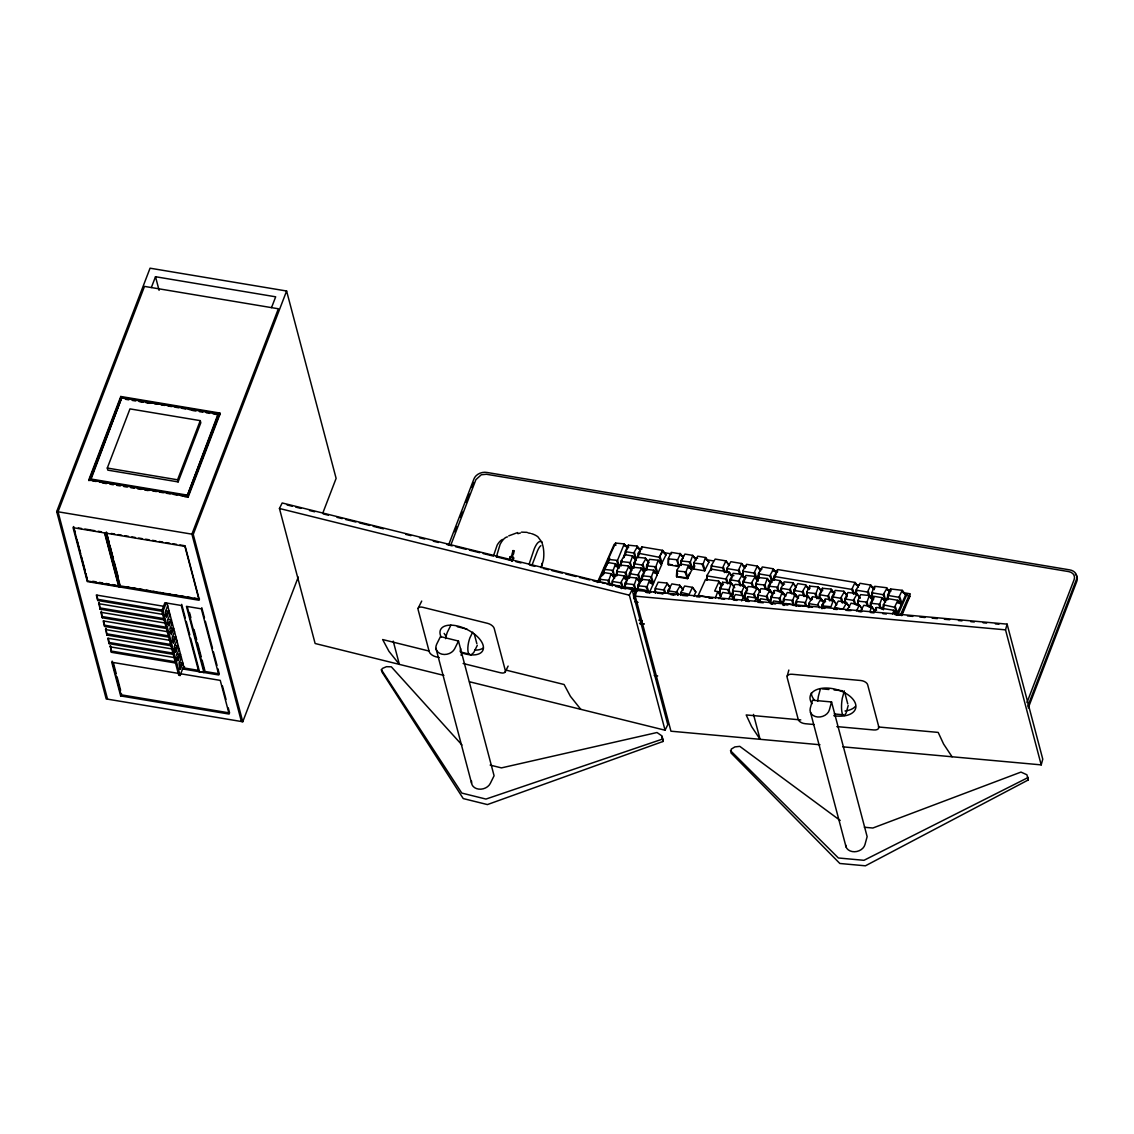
<?xml version="1.0" encoding="UTF-8"?>
<svg xmlns="http://www.w3.org/2000/svg" width="1134" height="1134" viewBox="0 0 1134 1134"><rect width="100%" height="100%" fill="white"/><g stroke="black" fill="none" stroke-linecap="round" stroke-linejoin="round"><path stroke-width="1.5" d="M840.195 820.477L739.793 746.356L734.846 746.923L731.246 749.135L730.962 752.877L839.84 863.484L865.426 865.809L1028.325 779.923L1027.602 776.861M1028.325 779.923L1026.894 774.763L1020.983 772.084L872.854 828.018L864.321 827.253M599.432 581.785L599.659 578.765L603.387 572.457L611.169 573.747L614.259 577.929M603.685 573.336L604.011 568.814L607.753 562.492L615.535 563.796L618.625 567.978M608.051 563.385L608.377 558.864L615.549 543.044L624.239 543.937L626.294 546.716M612.176 583.925L612.403 580.906L616.131 574.584L623.927 575.888L627.315 580.509L623.927 575.888M616.442 575.477L616.768 570.941L619.603 565.03L628.293 565.923L631.681 570.544L628.293 565.923M620.794 565.512L621.134 560.99L624.862 554.668L632.644 555.972L635.735 560.153M625.146 555.617L625.472 551.081L628.307 545.171L636.996 546.064L639.052 548.842M624.848 587.568L625.174 583.032L628.009 577.135L636.698 578.014L640.086 582.635L637.024 589.623M629.214 577.603L629.54 573.081L632.375 567.17L641.064 568.063L644.452 572.684L641.064 568.063M633.58 567.652L633.906 563.13L636.741 557.219L645.43 558.112L648.818 562.733L645.43 558.112M637.918 557.744L638.258 553.222L641.986 546.9L662.539 550.344L665.942 554.965L661.632 563.641L659.251 557.29L662.539 550.344L665.942 554.965M637.62 589.694L637.96 585.172L640.781 579.261L649.47 580.154L652.872 584.775L649.187 593.167L647.089 586.703L649.47 580.154M641.986 579.743L642.326 575.207L645.147 569.311L653.836 570.189L657.238 574.81L653.553 583.202L649.853 582.975M646.352 569.792L646.692 565.256L649.513 559.346L658.202 560.239L661.604 564.86L657.918 573.251L654.219 573.024M655.041 592.614L655.381 588.078L658.202 582.181L666.891 583.06L670.293 587.696L666.891 583.06M668.45 558.268L668.309 564.746L679.053 566.546L677.579 559.799L680.4 553.888L671.271 552.357L668.45 558.268L668.309 564.746M667.926 593.238L668.153 590.219L671.881 583.897L679.663 585.201L683.065 589.822L679.663 585.201M676.403 576.398L676.856 570.359L680.584 564.037L688.366 565.342L691.768 569.963L687.459 578.638L676.714 576.837L677.636 573.606M680.882 564.93L681.222 560.394L684.95 554.087L692.732 555.376L695.822 559.558M680.698 595.378L680.924 592.359L684.653 586.037L692.449 587.341L695.837 591.962L693.994 596.158M693.554 568.573L693.994 562.535L697.722 556.213L705.518 557.517L708.906 562.138L704.597 570.813L693.866 569.027L694.773 565.781M706.737 579.885L707.077 575.349L710.805 569.027L729.034 572.075L732.436 576.696L729.034 572.075M711.103 569.92L711.443 565.398L715.171 559.076L725.916 560.876L729.006 565.044M719.807 588.163L719.665 594.655L719.807 588.163L722.627 582.266L731.317 583.145L734.407 587.327M726.823 572.542L727.149 568.021L730.877 561.699L741.622 563.499L744.712 567.666M729.942 583.755L730.282 579.233L733.103 573.322L741.792 574.215L745.194 578.836L741.792 574.215M732.564 590.304L733.003 590.942C731.26 607.696 731.954 585.498 735.385 584.393L744.074 585.286L747.476 589.907L744.074 585.286M742.529 575.179L742.869 570.643L746.597 564.321L757.342 566.121L760.418 570.303M742.699 585.895L743.039 581.359L745.86 575.448L754.549 576.341L757.951 580.962L754.549 576.341M756.832 587.412L760.234 592.033L756.832 587.412L748.142 586.519C746.654 589.595 740.899 599.985 748.242 599.432M755.457 588.022L755.797 583.5L758.618 577.589L767.307 578.482L770.709 583.103L767.633 590.091M775.103 571.536L773.048 568.744L762.303 566.957L758.575 573.28L758.136 579.304L759.355 576.511M772.679 593.72L769.589 589.552L760.9 588.659C759.411 591.735 753.656 602.111 760.999 601.559M768.214 590.162L768.54 585.626L772.282 579.304L780.064 580.608L783.155 584.79M770.383 602.735L770.822 596.697L774.565 590.375L782.347 591.679L785.437 595.86M773.955 580.424L774.281 575.902L778.023 569.58L855.064 582.451L858.14 586.632M780.972 592.288L781.298 587.766L784.133 581.855L792.822 582.748L796.21 587.369L792.822 582.748M783.254 603.359L783.58 598.823L787.308 592.515L795.104 593.805L798.194 597.987M805.579 584.875L808.967 589.496L805.579 584.875L797.783 583.571L794.055 589.893L793.843 592.912L795.6 588.759M796.011 605.485L796.337 600.963L799.172 595.052L807.862 595.945L809.917 598.724M806.487 596.555L806.813 592.019L809.648 586.122L818.337 587.001L820.392 589.793M808.769 607.626L809.095 603.09L812.823 596.768L820.619 598.072L823.695 602.253M819.244 598.681L819.57 594.159L822.405 588.248L831.094 589.141L834.482 593.762L831.094 589.141M836.453 604.379L833.377 600.212L825.58 598.908L821.852 605.23L821.626 608.249L824.007 602.693L820.619 598.072M832.002 600.822L832.328 596.286L835.163 590.375L843.852 591.268L847.24 595.889L843.852 591.268M844.745 602.948L845.085 598.426L847.92 592.515L856.609 593.408L859.997 598.029L856.609 593.408M855.972 594.131L856.298 589.609L860.026 583.287L870.77 585.087L873.86 589.255M857.502 605.088L857.843 600.552L860.663 594.641L869.353 595.534L872.755 600.155L869.693 607.144M870.26 607.214L870.6 602.693L874.328 596.371L882.11 597.675L885.2 601.842M872.003 592.231L872.457 592.869C870.714 609.638 871.408 587.44 874.838 586.321L886.476 587.71L889.566 591.891M883.017 609.341L883.358 604.819L887.086 598.497L897.83 600.297L901.218 604.918L896.909 613.593L894.542 607.257L883.358 604.819M887.383 599.39L887.724 594.854L890.544 588.957L902.196 590.332L905.584 594.953L901.913 603.345L897.859 603.061M599.801 582.337L599.659 578.765M604.025 573.832L604.011 568.814M608.533 562.421L608.377 558.864M612.417 585.924L612.403 580.906M616.783 575.959L616.768 570.941M621.134 566.008L621.134 560.99M625.628 554.639L625.472 551.081M625.33 586.59L625.174 583.032M629.554 578.099L629.54 573.081M633.92 568.148L633.906 563.13M633.75 598.695L633.594 595.137L637.322 588.815L645.104 590.119L647.16 592.898M638.399 556.78L638.697 553.86L641.986 546.9M638.102 588.73L637.96 585.172M642.326 580.239L642.326 575.207M646.692 570.289L646.692 565.256M655.381 593.11L655.381 588.078M668.309 593.777L668.153 590.219M676.714 576.837L676.856 570.359M681.222 565.427L681.222 560.394M693.866 569.027L693.994 562.535M707.092 580.367L707.077 575.349M711.457 570.416L711.443 565.398M727.305 571.579L727.149 568.021M730.424 582.791L730.282 579.233M742.869 570.643L742.727 577.135L746.158 577.702M743.039 586.377L743.039 581.359M745.18 598.922L745.321 592.43M755.797 588.518L755.797 583.5M758.589 578.297L758.575 573.28M757.937 601.048L758.079 594.57M768.554 590.644L768.54 585.626M770.695 603.175L770.822 596.697M774.437 579.46L774.281 575.902M781.312 592.784L781.298 587.766M783.452 605.315L783.58 598.823M794.069 594.911L794.055 589.893M796.351 605.981L796.337 600.963M806.827 597.051L806.813 592.019M809.251 606.647L809.095 603.09M819.726 597.717L819.57 594.159M822.008 608.788L821.852 605.23M832.484 599.843L832.328 596.286M845.099 603.444L845.085 598.426M856.454 593.167L856.298 589.609M857.857 605.57L857.843 600.552M870.6 607.711L870.6 602.693M883.358 609.837L883.797 605.457M887.724 599.886L887.724 594.854M460.163 651.639L460.631 648.577M461.127 655.296L461.595 652.234M496.338 557.035L500.094 544.363A31.709 9.88 -79.7 0 1 507.465 536.906M461.963 744.967L391.329 666.82L386.453 666.693L382.512 668.394L381.393 669.755L381.903 671.867L463.239 798.577L487.422 804.573L662.922 741.508L663.291 739.935L661.732 736.845M662.922 741.508L662.143 736.065L657.011 732.521L501.441 767.888L490.157 765.096M509.464 559.586L510.257 556.851L512.937 557.304L513.319 558.779M509.407 560.253L512.625 553.236L512.851 554.072M511.817 561.33L512.937 557.304M512.738 560.791L513.532 557.687L512.185 557.432L513.305 553.321L513.518 554.157M819.967 744.755L670.945 731.203L635.267 596.172L636.84 590.46L1007.105 624.139L1042.77 759.17L1041.21 764.883L842.86 746.838M787.209 676.02L788.839 670.052M820.449 688.721L818.408 696.177A12.913 3.303 -84.8 0 0 817.784 701.081M831.548 701.96L829.365 709.898A9.908 7.839 -14.8 0 1 817.642 716.986A9.908 7.839 -14.8 0 1 810.286 708.169L812.468 700.217L831.548 701.96L867.141 836.665L864.959 844.617A9.908 7.839 -14.8 0 1 854.497 851.747A9.908 7.839 -14.8 0 1 845.638 844.972M844.32 690.889L842.264 698.346A12.913 3.303 -84.8 0 0 842.76 714.732L844.362 715.511L846.134 713.002L848.189 705.546M1041.21 764.883L1005.532 629.852L1007.105 624.139M493.999 554.328L497.146 545.156A27.726 10.674 -84.1 0 1 502.603 539.458M529.167 564.009L534.171 549.083A32.007 8.094 -83.4 0 1 541.896 542.208L537.856 536.751A22.255 17.605 -14.8 0 0 531.633 533.689M532.002 565.186L537.488 550.855A26.28 5.316 -80.3 0 1 540.918 545.695M298.27 577.05L242.761 721.748L106.199 698.927L56.7 511.562L150.057 268.191L286.604 291.013L336.118 478.392L322.864 512.922M151.346 287.54L155.5 276.724L275.675 296.81L271.522 307.64M220.294 414.732L219.854 413.045L120.785 396.489L88.806 479.852L187.875 496.423L188.088 497.259L184.615 496.678M89.019 480.703L121.012 397.325L220.081 413.882M90.507 478.279L120.601 399.806M91.018 480.646L90.578 478.959L121.692 397.836L218.082 413.953L218.536 415.625L188.031 495.133M107.291 468.044L129.971 408.892L200.264 420.643L200.817 422.755L178.123 481.907L107.843 470.156L107.291 468.044L177.57 479.795L178.123 481.907M120.147 587.072L106.327 532.03L109.006 542.137M118.999 586.264L87.531 581.019L85.971 573.705M162.148 611.269L97.751 600.51L97.099 595.265M100.033 609.142L99.012 602.537L100.033 609.142L164.43 619.901M166.712 628.534L102.315 617.775L101.295 611.169M168.98 637.166L104.597 626.407L103.945 621.163M199.513 599.135L120.573 585.938M106.865 635.04L105.859 628.434L106.865 635.04L171.262 645.799M173.545 654.431L109.147 643.673L108.495 638.428M111.43 652.305L110.423 645.685L111.43 652.305L175.827 663.064M177.57 479.795L200.264 420.643M121.692 397.836L90.791 479.795L187.181 495.912L218.082 413.953M187.181 495.912L218.309 414.789L213.149 413.924M187.875 496.423L219.854 413.045M188.088 497.259L219.457 415.526M120.658 695.936L111.756 662.242L220.251 680.386L229.153 714.066L120.658 695.936L121.522 693.682M203.907 672.49L186.43 606.336L201.342 608.83L218.834 674.985L183.694 669.103L183.226 667.316L180.093 675.481L178.747 675.269L161.751 610.9L164.884 602.735L181.27 605.471L198.748 671.626L203.907 672.49L204.772 670.237L202.093 660.059M180.093 675.481L163.083 611.127L166.216 602.962M242.761 721.748L193.248 534.383L286.604 291.013M167.69 605.769L165.309 611.963L166.755 617.435L169.136 611.24L165.677 610.659M165.904 615.946L167.364 612.147M169.972 614.387L167.591 620.596L169.037 626.067L171.418 619.873L167.96 619.292M168.186 624.579L169.788 621.304M172.255 623.02L169.873 629.228L171.319 634.7L173.7 628.505L170.242 627.924M170.469 633.211L171.929 629.413M174.537 631.652L172.155 637.861L173.601 643.332L175.983 637.138L172.51 636.557M172.751 641.844L174.211 638.045M176.819 640.285L174.438 646.493L175.883 651.965L174.537 651.738M175.033 650.477L176.493 646.678M175.883 651.965L178.265 645.77L174.792 645.189M179.101 648.917L176.72 655.126L178.166 660.598L176.819 660.371M177.315 659.109L178.775 655.31M178.166 660.598L180.533 654.403L177.074 653.822M181.369 657.55L179.002 663.759L180.448 669.23L179.101 669.003M179.583 667.742L181.043 663.929M180.448 669.23L182.815 663.036L179.356 662.454M183.694 669.103L184.558 666.849M448.639 544.873L473.814 479.257A10.348 8.193 -14.8 0 1 487.096 472.481L1069.461 569.835A10.348 8.193 -14.8 0 1 1076.251 579.956L1027.801 706.269M454.748 531.789L456.633 526.871M460.404 517.033L462.289 512.1M466.074 502.263L469.221 494.055M471.73 487.492L473.629 482.574M450.765 545.213L475.911 479.639L481.27 474.763L486.443 474.267L1068.738 571.607A8.462 6.705 -14.8 0 1 1074.125 579.63L1026.95 702.598M1028.24 707.956L1076.705 581.643A10.348 8.193 -14.8 0 0 1075.301 574.045M541.216 567.765L543.384 560.111A49.513 42.624 -22.4 0 0 543.101 546.716L541.896 542.208M902.324 612.615L904.918 606.194L903.514 609.341M901.757 615.663L909.851 596.314L909.808 593.734L902.848 592.572M597.42 582.479L614.174 544.32M599.291 582.111L600.694 578.921M602.083 575.746L606.279 566.192M607.682 563.003L609.766 558.226M615.861 575.406L617.704 571.21M620.284 565.327L622.297 560.749M623.629 557.701L627.329 548.105M624.253 587.497L626.705 581.898M631.071 571.947L628.009 578.935L625.897 572.472L628.732 566.561M632.985 567.581L635.437 561.996M637.322 557.673L640.384 550.685L636.996 546.064M641.39 579.672L643.843 574.073M645.756 569.722L648.209 564.122M667.841 593.28L669.67 589.085M680.301 564.86L683.051 557.418M689.614 573.251L687.516 578.014L678.926 576.653M688.763 568.162L692.463 568.389L694.292 564.193M726.242 572.486L727.475 569.679M719.154 592.033L721.961 585.64L718.559 581.019L705.546 579.403L698.346 595.265L712.719 598.242M729.375 583.684L731.827 578.099M731.033 596.158L732.876 591.962M732.11 596.342L733.344 593.536M741.962 575.108L743.181 572.316M742.132 585.824L744.57 580.225M746.852 591.296L743.791 598.284L741.693 591.82L744.514 585.924M743.309 571.281L754.053 573.081L756.421 579.417L759.511 573.535M754.875 587.951L756.718 583.769M773.374 580.353L776.45 573.365L773.048 568.744M769.915 601.162L772.991 594.173L769.589 589.552M780.39 592.217L781.624 589.425M782.673 603.288L783.906 600.496M795.43 605.428L796.663 602.622M805.905 596.484L807.139 593.692M818.663 598.61L821.413 591.183M831.42 600.751L833.873 595.166M844.178 602.877L846.63 597.292M855.39 594.074L856.624 591.268M856.935 605.017L858.778 600.822M870.487 598.086L872.329 593.904M871.564 598.27L872.783 595.478M882.45 609.284L883.669 606.477M886.816 599.319L889.878 592.331L886.476 587.71M897.901 614.94L906.973 594.244L907.115 594.953M900.736 614.401L909.808 593.734M608.816 559.501L617.506 560.38L624.239 543.937M718.999 581.657L714.675 591.069L717.751 591.565L720.841 595.747M604.465 569.452L613.154 570.345L615.535 563.796M600.099 579.403L608.788 580.296L611.169 573.747M625.911 551.719L633.708 553.023L637.436 546.701M621.574 561.628L630.263 562.521L632.644 555.972M612.842 581.544L620.638 582.833L624.366 576.526M634.345 563.768L642.142 565.058L645.87 558.736M629.994 573.719L637.776 575.023L641.504 568.701M625.628 583.67L634.317 584.563L636.698 578.014M638.258 553.222L659.251 557.29L662.993 550.968M647.131 565.894L655.821 566.787L658.202 560.239M642.765 575.845L651.455 576.738L653.836 570.189M655.821 588.716L663.603 590.02L667.331 583.698M681.662 561.032L690.351 561.925L692.732 555.376M677.296 570.997L685.985 571.89L688.366 565.342M668.592 590.857L676.374 592.161L680.102 585.839M694.433 563.173L703.123 564.066L705.518 557.517M692.449 587.341L689.16 594.301L680.924 592.359M711.883 566.036L722.627 567.822L725.916 560.876M715.37 598.114L717.751 591.565M707.517 575.987L725.746 579.035L729.474 572.713M718.999 598.724L722.727 592.402L730.509 593.706L733.911 598.327L730.509 593.706M720.246 588.801L728.935 589.694L731.317 583.145M727.603 568.658L738.333 570.459L741.622 563.499M728.836 598.766L730.948 594.344M730.721 579.871L738.503 581.175L742.231 574.853M732.465 599.376L735.484 594.528L743.266 595.832L746.668 600.453L743.266 595.832M754.053 573.081L757.342 566.121M741.593 600.907L743.706 596.47M743.479 581.997L751.261 583.301L754.989 576.979M745.917 600.028L748.242 596.668L756.024 597.972L759.114 602.14M745.761 593.068L753.543 594.372L757.271 588.05M755.046 601.559L756.024 597.972M756.236 584.138L764.926 585.016L767.307 578.482M759.015 573.903L769.759 575.703L773.487 569.381M758.674 602.168L760.999 598.795L768.781 600.099L771.871 604.28M758.518 595.194L766.301 596.498L770.029 590.176M768.994 586.264L777.683 587.157L780.064 580.608M771.432 604.294L773.757 600.935L781.539 602.239L783.594 605.017M771.276 597.334L779.965 598.228L782.347 591.679M781.751 588.39L789.533 589.694L793.261 583.372M784.033 599.461L792.723 600.354L795.104 593.805M794.495 590.531L802.291 591.835L806.019 585.513M796.777 601.601L805.48 602.494L807.862 595.945M807.252 592.657L815.941 593.55L818.337 587.001M809.534 603.727L817.331 605.032L821.059 598.709M820.01 594.797L827.806 596.101L831.534 589.779M833.377 600.212L830.981 606.747L822.292 605.868M832.767 596.923L840.563 598.228L844.291 591.905M774.735 576.54L851.776 589.411L855.064 582.451M846.574 602.976L842.846 609.298L834.61 607.356L838.338 601.034L846.134 602.338L849.522 606.959L846.134 602.338M845.525 599.064L853.321 600.354L857.049 594.046M856.496 611.013L859.331 605.117L851.095 603.175L847.367 609.497L850.925 610.645M856.737 590.247L867.482 592.033L870.77 585.087M860.125 611.623L863.853 605.301L871.649 606.605L874.725 610.787M858.282 601.19L866.971 602.083L869.353 595.534M869.962 611.68L871.649 606.605M873.591 612.275L876.61 607.441L893.464 610.248L896.852 614.869L893.464 610.248M872.457 592.869L883.188 594.67L886.93 588.348M871.04 603.316L879.729 604.209L882.11 597.675M888.163 595.492L898.908 597.292L902.196 590.332M894.542 607.257L897.83 600.297M892.486 613.848L893.904 610.886M443.862 675.41L315.124 643.502L279.446 508.486L282.182 502.972L632.106 589.68L667.784 724.697L665.048 730.211L469.547 681.775M418.148 608.263L421.72 601.063M450.878 625.132L447.306 632.318A12.913 4.493 -76.1 0 0 445.662 638.683M458.49 641.05L454.691 648.733A9.908 7.839 -14.8 0 1 441.863 654.162A9.908 7.839 -14.8 0 1 436.647 644.254L440.46 636.585L458.49 641.05L494.084 775.769L490.285 783.438A9.908 7.839 -14.8 0 1 478.661 789.108A9.908 7.839 -14.8 0 1 471.56 781.028M472.708 632.148L469.859 637.918A12.913 4.493 -76.1 0 0 468.895 654.049L471.035 654.928L473.728 652.56L477.301 645.374M505.268 671.838L508.117 666.083M665.048 730.211L629.37 595.194L632.106 589.68M906.945 601.644L909.851 596.314L908.107 596.016M1027.617 777.782L863.966 860.309L838.395 857.984L730.438 750.609M508.741 535.858L517.671 532.569M615.918 566.631L619.618 566.844L617.506 560.38M632.375 568.984L629.37 562.932M617.208 571.579L625.897 572.472M610.872 584.946L619.561 585.839L621.616 588.631M668.89 558.906L677.579 559.799M623.643 587.086L632.333 587.979L634.388 590.757M632.715 590.8L636.415 591.027L634.317 584.563M638.399 585.81L647.089 586.703M653.836 592.132L662.965 593.663M733.003 590.942L741.693 591.82M785.607 603.472L794.736 605.003M798.364 605.613L805.494 606.236M662.185 739.198L485.962 799.073L461.793 793.077L381.393 669.755M517.884 533.675L520.393 533.023M521.456 532.13L527.126 532.342M645.459 592.076L650.746 592.558M657.777 593.195L663.05 593.677M670.081 594.315L675.354 594.797M682.399 595.435L687.672 595.917M696.46 596.711L699.976 597.037M708.764 597.831L712.294 598.157M721.082 598.95L724.598 599.276M733.386 600.07L736.902 600.396M745.704 601.19L749.22 601.516M758.008 602.31L763.281 602.792M770.312 603.43L775.585 603.912M782.63 604.55L787.903 605.032M794.934 605.669L800.207 606.151M807.238 606.789L812.525 607.271M821.314 608.065L824.829 608.391M833.618 609.185L837.133 609.511M845.936 610.305L849.451 610.631M858.24 611.424L861.755 611.75M870.543 612.544L874.073 612.87M882.862 613.664L886.377 613.99M895.165 614.784L900.439 615.266M907.484 615.904L912.757 616.386M919.787 617.024L925.061 617.506M932.091 618.143L937.364 618.625M944.409 619.263L949.682 619.745M958.471 620.539L961.986 620.865M970.789 621.659L974.304 621.985M983.093 622.779L986.608 623.105M995.397 623.898L998.912 624.224M635.267 596.172L1005.532 629.852M822.15 688.877L828.968 689.5M834.085 689.968L842.605 690.748M834.241 713.952L842.76 714.732M800.788 719.92L746.186 714.944L751.615 726.611L760.078 739.311L753.5 714.406M878.297 726.965L938.187 732.408L943.616 744.074L952.064 756.775M813.985 724.513L805.183 723.705A6.194 3.445 15.4 0 1 798.251 719.509L787.124 677.381A6.194 3.445 15.4 0 1 792.113 674.262L860.72 680.499A6.194 3.445 15.4 0 1 867.652 684.709L878.779 726.823A6.194 3.445 15.4 0 1 873.79 729.956L836.849 726.596M78.246 527.934L81.563 528.487M84.866 529.039L94.802 530.698M98.119 531.251L101.422 531.803M92.719 581.274L96.036 581.827M99.338 582.38L102.655 582.933M105.972 583.5L109.275 584.053M112.592 584.605L115.909 585.158M140.347 401.365L143.82 401.946M147.307 402.527L150.779 403.109M154.252 403.69L157.725 404.271M161.212 404.852L164.685 405.433M168.158 406.015L171.631 406.596M175.118 407.177L178.591 407.758M182.064 408.339L185.537 408.92M189.009 409.502L192.497 410.083M125.364 399.253L128.794 399.834M132.239 400.401L135.683 400.982M139.128 401.549L142.572 402.131M146.017 402.712L149.461 403.279M192.482 410.48L195.927 411.047M199.371 411.628L202.816 412.195M206.26 412.776L209.705 413.357M624.607 546.064L628.08 546.645M636.784 548.091L642 548.969M662.866 552.456L671.555 553.902M680.258 555.362L683.731 555.943M694.164 557.687L697.651 558.268M706.34 559.728L713.3 560.891M742.855 565.823L746.342 566.405M758.504 568.446L761.991 569.027M772.424 570.771L777.64 571.635M855.901 584.719L859.374 585.3M871.55 587.341L875.023 587.922M887.199 589.949L890.672 590.531M672.207 564.845L668.762 564.193M675.609 565.412L678.997 565.979M730.438 575.08L733.868 575.647M768.71 581.473L772.141 582.04M781.113 583.542L784.586 584.123M831.534 591.976L835.021 592.558M719.977 584.01L723.237 584.563M769.943 592.373L774.55 593.139M782.701 594.5L785.763 595.01M795.458 596.626L798.52 597.15M820.973 600.892L825.58 601.672M873.534 609.681L876.596 610.191M90.578 478.959L186.968 495.062M92.747 480.929L96.177 481.496M99.622 482.078L103.066 482.659M139.213 488.697L142.657 489.264M146.102 489.845L149.546 490.427M152.991 490.994L156.421 491.575M159.866 492.142L163.31 492.723M166.755 493.304L170.199 493.871M173.644 494.452L177.088 495.019M180.519 495.601L183.963 496.182M102.925 483.027L106.412 483.608M109.885 484.19L113.357 484.771M116.83 485.352L120.317 485.933M123.79 486.514L127.263 487.096M130.736 487.677L134.209 488.258M137.696 488.839L141.169 489.42M144.642 490.001L148.115 490.583M624.31 578.709L627.371 579.219L625.004 572.883M602.126 582.933L605.244 583.457M670.633 594.386L673.738 594.896M634.983 601.87L638.059 602.381M56.7 511.562L193.248 534.383M638.768 620.114L642.255 620.695M111.26 533.448L114.69 534.029M118.134 534.596L121.565 535.177M124.995 535.744L128.425 536.325M131.856 536.892L135.286 537.473M138.717 538.04L142.161 538.622M145.591 539.189L149.022 539.77M152.452 540.337L155.882 540.904M159.313 541.485L162.743 542.052M166.174 542.633L169.618 543.2M173.048 543.781L176.479 544.348M179.909 544.93L185.055 545.794L198.861 598.015M105.901 533.15L104.526 532.923L118.786 586.831M640.54 623.317L644.013 623.898M639.619 623.317L644.013 624.054M639.746 623.629L643.29 624.224M125.718 586.802L129.163 587.369M132.593 587.951L136.023 588.518M139.454 589.099L142.884 589.666M146.314 590.247L149.745 590.814M153.175 591.395L156.62 591.962M160.05 592.529L163.48 593.11M166.911 593.677L170.341 594.259M173.771 594.826L177.202 595.407M180.646 595.974L184.077 596.555M187.507 597.122L190.937 597.703M194.368 598.27L197.798 598.851M654.19 675.354L657.677 675.935M164.175 606.378L96.305 595.024L97.751 600.51M98.176 599.39L162.219 610.092M161.751 610.9L163.083 611.127M98.587 603.657L166.457 615.011M100.458 608.008L164.501 618.725M168.739 623.643L100.869 612.289L102.315 617.775M102.74 616.641L166.769 627.343M171.021 632.276L103.151 620.922L104.597 626.407M105.023 625.273L169.051 635.976M105.434 629.554L173.304 640.908M107.305 633.906L171.333 644.608M175.586 649.541L107.702 638.187L109.147 643.673M109.587 642.539L173.615 653.241M109.984 646.819L177.868 658.159M111.869 651.171L175.898 661.873M510.13 556.964L512.795 557.432M287.143 504.984L292.303 506.26M295.733 507.111L300.893 508.386M309.497 510.527L314.657 511.803M323.247 513.929L328.406 515.205M337.011 517.345L342.17 518.621M345.601 519.471L355.92 522.023M359.365 522.873L369.67 525.439M373.114 526.289L383.434 528.841M405.788 534.383L410.947 535.659M419.537 537.785L424.697 539.061M433.301 541.202L438.447 542.477M447.051 544.603L452.211 545.879M455.641 546.73L465.961 549.295M469.405 550.146L479.725 552.697M483.155 553.548L493.474 556.114M496.919 556.964L512.384 560.791M515.828 561.642L520.988 562.932M529.578 565.058L534.738 566.334M543.342 568.46L548.502 569.75M551.932 570.6L562.251 573.152M565.696 574.002L576.015 576.554M579.446 577.419L589.765 579.97M593.21 580.821L598.355 582.096M606.959 584.237L612.119 585.513M615.549 586.363L625.869 588.915M279.446 508.486L629.37 595.194M457.314 626.719L466.981 629.115M460.801 652.05L468.895 654.049M428.865 651.001L382.654 639.548L388.976 651.355L399.366 664.382L393.229 641.135M505.892 670.081L564.094 684.511L570.416 696.319L580.806 709.345M439.227 657.578L435.825 656.742A6.194 3.119 26.4 0 1 429.219 651.681L418.092 609.553A6.194 3.119 26.4 0 1 422.755 607.285L487.592 623.346A6.194 3.119 26.4 0 1 494.197 628.406L505.325 670.534A6.194 3.119 26.4 0 1 500.647 672.802L463.126 663.503M902.636 590.97L905.584 594.953M898.27 600.935L901.218 604.918M882.564 598.298L885.512 602.296M871.21 585.725L874.172 589.708M869.806 596.172L872.755 600.155M855.504 583.089L858.452 587.086M872.089 607.243L875.037 611.226M859.331 605.117L862.279 609.1L858.892 604.479M833.816 600.85L836.764 604.833M818.776 587.639L821.725 591.622M808.301 596.583L810.952 600.127M795.544 594.443L798.492 598.44M780.504 581.246L783.452 585.229M782.786 592.317L785.734 596.3M767.746 579.12L770.709 583.103M757.781 566.759L760.73 570.742M783.948 605.528L781.539 602.239M771.191 603.387L768.781 600.099M742.061 564.137L745.024 568.12M756.463 598.61L758.433 601.261M726.355 561.5L729.304 565.497M731.756 583.783L734.719 587.766M705.958 558.155L708.906 562.138M693.186 556.014L696.134 560.012M718.191 592.203L721.153 596.186M680.4 553.888L683.363 557.871M688.82 565.979L691.768 569.963M692.888 587.979L695.837 591.962M658.641 560.876L661.604 564.86M654.275 570.827L657.238 574.81M624.678 544.575L627.641 548.558M633.098 556.61L636.046 560.593M649.91 580.792L652.872 584.775M637.138 578.652L640.086 582.635M615.975 564.434L618.923 568.418M611.609 574.385L614.571 578.383M718.559 581.019L721.649 585.201M679.961 553.25L682.016 556.029M635.423 592.161L632.333 587.979M898.908 597.292L901.275 603.628M883.188 594.67L885.569 601.006L884.095 594.259M878.836 604.62L880.012 607.796M867.482 592.033L868.672 595.208M866.078 602.494L867.255 605.669M851.776 589.411L853.548 594.173M853.321 600.354L854.497 603.529M840.563 598.228L842.335 602.976M827.806 596.101L829.578 600.85M815.048 593.961L816.834 598.724M802.291 591.835L804.077 596.583M804.573 602.905L805.764 606.066M789.533 589.694L790.724 592.869M791.816 600.765L793.602 605.528M776.776 587.568L777.967 590.729M779.058 598.639L780.844 603.387M769.759 575.703L771.545 580.466M764.018 585.428L765.209 588.603M766.301 596.498L767.491 599.673M751.261 583.301L752.452 586.476M753.543 594.372L754.734 597.547M738.333 570.459L739.524 573.62M738.503 581.175L740.289 585.924M740.786 592.231L741.976 595.407M722.627 567.822L724.413 572.585M725.746 579.035L727.532 583.797M728.028 590.105L729.219 593.28M702.229 564.477L704.597 570.813M689.458 562.336L691.825 568.687M685.092 572.301L687.459 578.638M676.672 560.21L679.053 566.546M676.374 592.161L677.565 595.322M663.603 590.02L664.793 593.195M654.913 567.198L657.295 573.535M650.547 577.149L652.929 583.486M642.142 565.058L644.509 571.408M633.708 553.023L636.075 559.36L634.601 552.612M646.182 587.114L647.968 591.863M637.776 575.023L640.157 581.359M633.41 584.974L635.791 591.31M616.612 560.791L618.98 567.142M620.638 582.833L622.41 587.596M612.247 570.756L614.628 577.093L613.154 570.345M607.881 580.707L609.071 583.882M899.801 596.881L901.913 603.345M895.435 606.832L897.547 613.296M879.729 604.209L881.302 609.057M868.389 591.622L869.962 596.47M866.971 602.083L868.559 606.931M852.669 589L854.256 593.847M854.214 599.943L855.801 604.791M841.456 597.816L843.044 602.664M828.699 595.69L830.286 600.538M815.941 593.55L817.529 598.398M818.224 604.62L819.287 607.852M803.184 591.424L804.771 596.271M805.48 602.494L806.529 605.726M790.441 589.283L792.014 594.131M792.723 600.354L794.296 605.202M777.683 587.157L779.256 592.005M779.965 598.228L781.539 603.075M770.666 575.292L772.24 580.14M764.926 585.016L766.499 589.864M767.208 596.087L768.781 600.935M754.946 572.67L757.058 579.134M752.168 582.89L753.741 587.738M754.45 593.961L756.024 598.809M739.24 570.033L740.814 574.881M739.411 580.75L740.984 585.598M723.535 567.411L725.108 572.259M726.653 578.623L728.226 583.471M728.935 589.694L730.509 594.542M703.123 564.066L705.235 570.53M690.351 561.925L692.463 568.389M685.985 571.89L688.097 578.354M677.282 591.75L678.33 594.981M660.158 556.879L662.27 563.343M664.51 589.609L665.559 592.841M655.821 566.787L657.918 573.251M651.455 576.738L653.553 583.202M643.035 564.647L645.147 571.111M638.683 574.598L640.781 581.062M630.263 562.521L631.851 567.369M621.531 582.422L623.119 587.27M608.788 580.296L610.361 585.144M510.257 556.851L510.654 558.339M105.178 534.043L118.546 584.591M74.83 531.591L73.497 526.545L87.531 581.019M77.055 540.025L80.627 553.491M81.506 556.865L85.078 570.345M844.745 692.52L847.75 703.916M810.47 712.265L846.063 846.97M513.532 557.687L513.745 558.509M474.281 633.977L476.861 643.743M435.952 648.393L471.546 783.112M155.5 276.724L159.1 290.347M241.414 721.522L191.915 534.157L278.369 308.774L144.5 286.406L58.032 511.774L107.546 699.139M201.781 607.711L204.474 617.888M205.367 621.276L212.54 648.407M213.433 651.809L217.019 665.375M217.912 668.762L219.259 673.851L204.347 671.356L187.308 606.903M222.462 685.999L226.035 699.465M228.246 707.885L229.592 712.946L121.083 694.802L112.181 661.122M189.534 612.558L190.881 617.647M194.027 629.526L196.706 639.704M197.6 643.091L201.186 656.657M181.695 604.351L185.281 617.917M186.189 621.304L189.775 634.87M190.668 638.272L199.187 670.492L184.133 667.983L167.095 603.529M120.785 396.489L121.239 398.162M109.899 545.511L113.457 558.977M114.35 562.351L117.908 575.831M106.114 532.597L120.36 586.505M113.513 663.362L116.178 673.468M117.071 676.828L120.629 690.308M890.544 588.957L890.814 591.324M875.703 607.852L875.972 610.22M873.421 596.782L873.69 599.149M824.687 599.319L824.957 601.686M822.405 588.248L822.674 590.616M811.93 597.193L812.199 599.56M809.648 586.122L809.917 588.489M777.116 569.991L777.385 572.358M773.657 590.786L773.927 593.167M771.375 579.715L771.644 582.096M760.092 599.206L760.361 601.587M747.334 597.079L747.604 599.447M722.627 582.266L722.897 584.634M640.781 579.261L641.05 581.643M636.415 589.226L636.684 591.594M628.307 545.171L628.576 547.552M623.955 555.079L624.224 557.46M615.549 543.044L615.819 545.411M606.846 562.903L607.115 565.271M602.48 572.868L602.749 575.236M812.015 703.718A23.545 13.084 15.4 0 1 826.289 688.04A23.545 13.084 15.4 0 1 855.603 704.101A23.545 13.084 15.4 0 1 833.816 715.667M855.334 706.454A23.545 13.084 15.4 0 1 845.028 710.99M814.481 700.217A23.545 13.084 15.4 0 1 811.349 692.917M528.033 532.923A22.255 17.605 -14.8 0 1 530.457 533.377M541.981 563.343A22.127 17.506 -14.8 0 1 541.471 565.937M441.126 636.982A23.545 11.836 26.4 0 1 456.917 625.869A23.545 11.836 26.4 0 1 483.297 646.082A23.545 11.836 26.4 0 1 461.992 652.957M483.041 648.138A23.545 11.836 26.4 0 1 474.777 650.136M445.889 635.919A23.545 11.836 26.4 0 1 444.145 633.396M512.979 550.585L512.341 553.194L513.589 553.364L514.326 550.77L512.979 550.585M184.899 546.361L73.058 527.664L87.318 581.572L199.145 600.269L184.899 546.361"/></g></svg>
